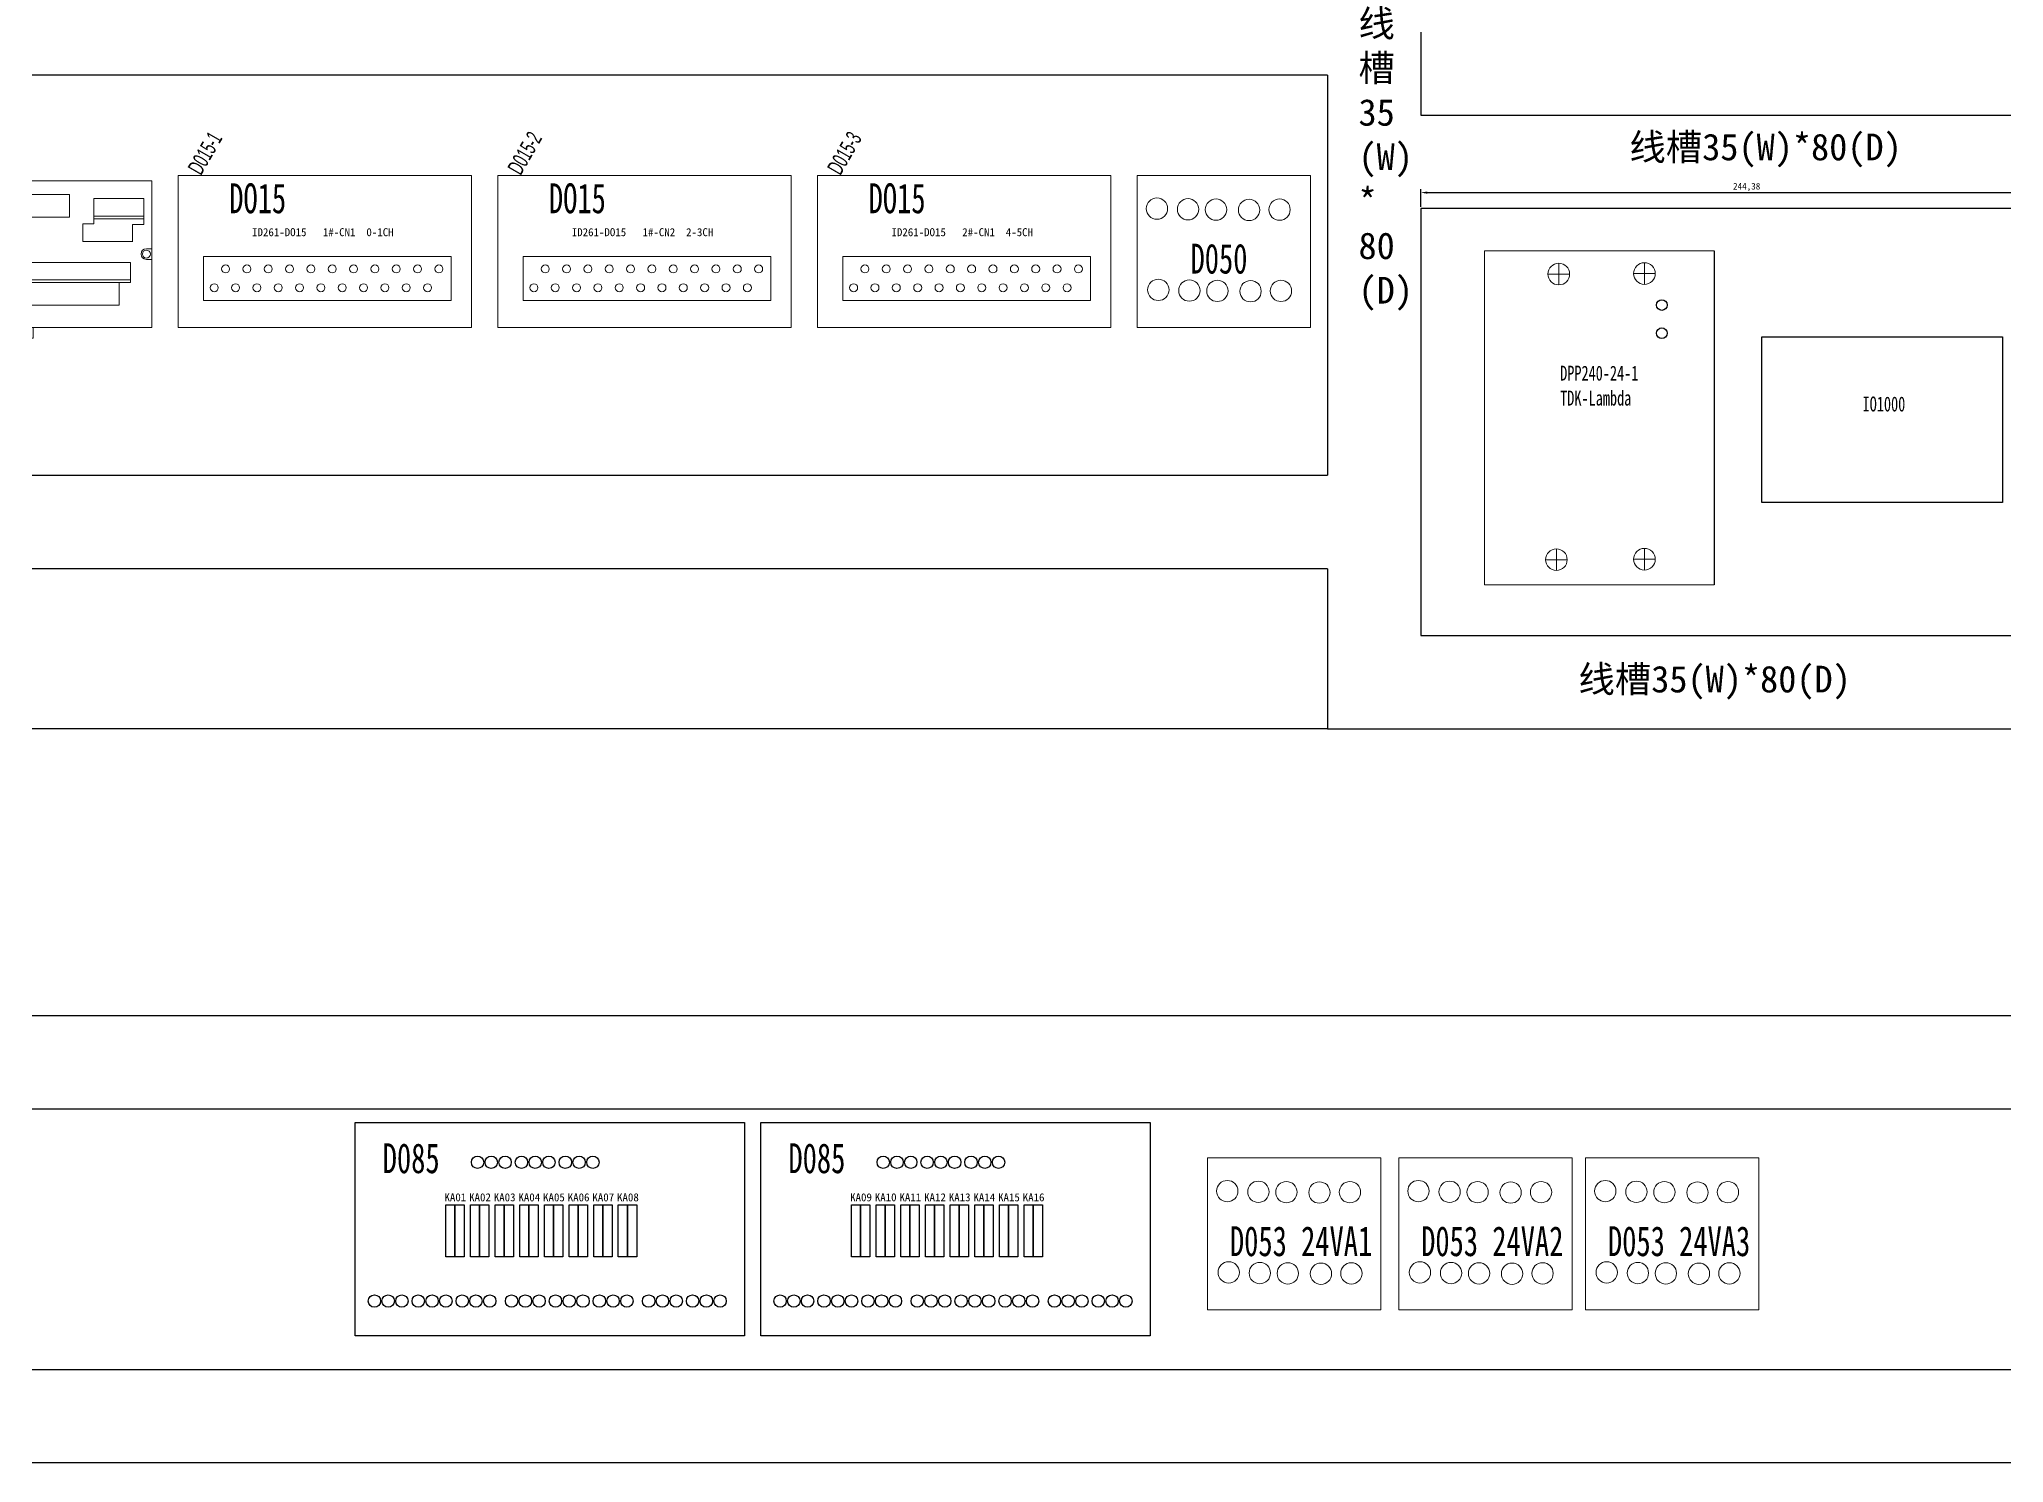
# Model space of a CAD drawing. Header units: millimetres. Extents: x -300 to 4128, y -106 to 2458.
# Drawn here: x 2664 to 3400, y 1021 to 1554 of the extents above; entities that cross this region are included whole.
import ezdxf
from ezdxf.enums import TextEntityAlignment as Align

# ---------------------------------------------------------------- set-up
doc = ezdxf.new("R2010")
doc.units = ezdxf.units.MM
doc.layers.add('细实线层', color=7, linetype='Continuous')
doc.styles.get("Standard").update_dxf_attribs({"font": ''})
doc.styles.add('WD', font='romans.shx', dxfattribs={"width": 0.8, "bigfont": 'gbcbig.shx'})
doc.styles.add('宋', font='', dxfattribs={"width": 0.7})
doc.styles.add('样式 8', font='arial.ttf', dxfattribs={"width": 0.6, "height": 2.5})
doc.styles.get('Standard').set_extended_font_data('SimSun')
doc.styles.get('宋').set_extended_font_data('SimSun')
doc.dimstyles.new('ISO-25', dxfattribs={"dimtxt": 2.5, "dimasz": 2.5, "dimexe": 1.25, "dimexo": 0.625, "dimtad": 1, "dimtxsty": 'Standard', "dimcen": 2.5, "dimadec": 0, "dimazin": 0, "dimtfac": 1, "dimtmove": 0, "dimatfit": 3, "dimfxl": 1, "dimarcsym": 0})

# ---------------------------------------------------------------- blocks, each defined once
blk = doc.blocks.new('DQ40A')
at = {"lineweight": 0}
for p, q in [((87.32, 38.83), (87.32, 48.33)), ((87.32, 48.33), (106, 48.33)), ((106, 38.64), (106, 48.33)), ((83.15, 32.27), (83.15, 38.83)), ((83.15, 38.83), (87.32, 38.83)), ((87.32, 41.76), (106, 41.76)), ((87.32, 40.76), (106, 40.76)), ((101.83, 32.08), (101.83, 38.64)), ((101.83, 38.64), (106, 38.64)), ((2, 29.5), (0, 29.5)), ((83.15, 32.27), (101.83, 32.27)), ((107, 29.5), (109, 29.5)), ((2, 25.5), (0, 25.5)), ((12.43, 14.85), (12.43, 24.35)), ((12.43, 24.35), (101, 24.35)), ((101, 16.78), (101, 24.35)), ((107, 25.5), (109, 25.5)), ((8.26, 8.29), (8.26, 14.85)), ((8.26, 14.85), (12.43, 14.85)), ((12.43, 17.78), (101, 17.78)), ((12.43, 16.78), (101, 16.78)), ((96.83, 8.29), (96.83, 16.78)), ((8.26, 8.29), (96.83, 8.29))]:
    blk.add_line(p, q, dxfattribs=at)
for points in [[(0, 55), (109, 55), (109, 0), (0, 0)], [(6.81, 49.79), (78.21, 49.79), (78.21, 41.29), (6.81, 41.29)], [(44.5, 0), (64.5, 0), (64.5, -4), (44.5, -4)]]:
    blk.add_lwpolyline(points, close=True, dxfattribs=at)
for centre in [(2, 27.5), (107, 27.5)]:
    blk.add_circle(centre, 1.5, dxfattribs=at)
for centre, start, end in [((2, 27.5), 270, 90), ((107, 27.5), 90, 270)]:
    blk.add_arc(centre, 2, start, end, dxfattribs=at)
at = {"lineweight": 0, "style": 'WD', "width": 0.8}
blk.add_attdef('型号', text='', height=3, dxfattribs=at).set_placement((54.32, 59.28), align=Align.MIDDLE)
blk = doc.blocks.new('*D79')
at = {"color": 0, "lineweight": -2}
for p, q in [((3181.74, 1491.64), (3181.74, 1498.25)), ((3184.24, 1497), (3423.63, 1497)), ((3426.13, 1491.64), (3426.13, 1498.25))]:
    blk.add_line(p, q, dxfattribs=at)
at = {"color": 0}
for points in [[(3184.24, 1497.42), (3184.24, 1496.58), (3181.74, 1497)], [(3423.63, 1496.58), (3423.63, 1497.42), (3426.13, 1497)]]:
    blk.add_solid(points, dxfattribs=at)
at = {"layer": 'Defpoints', "color": 0}
for p in [(3426.13, 1497), (3181.74, 1491.02), (3426.13, 1491.02)]:
    blk.add_point(p, dxfattribs=at)
at = {"color": 0, "insert": (3303.93, 1499.08), "char_height": 2.5, "attachment_point": 5}
blk.add_mtext('244,38', dxfattribs=at)
blk = doc.blocks.new('D015')
at = {"lineweight": 0}
for p, q in [((4907.11, 1796), (4797.11, 1796)), ((4907.11, 1739), (4907.11, 1796)), ((4797.11, 1739), (4907.11, 1739))]:
    blk.add_line(p, q, dxfattribs=at)
for centre in [(4814.94, 1760.94), (4822.94, 1760.94), (4830.94, 1760.94), (4838.94, 1760.94), (4846.94, 1760.94), (4854.94, 1760.94), (4862.94, 1760.94), (4870.94, 1760.94), (4878.94, 1760.94), (4886.94, 1760.94), (4894.94, 1760.94), (4810.7, 1753.88), (4818.7, 1753.88), (4826.7, 1753.88), (4834.7, 1753.88), (4842.7, 1753.88), (4850.7, 1753.88), (4858.7, 1753.88), (4866.7, 1753.88), (4874.7, 1753.88), (4882.7, 1753.88), (4890.7, 1753.88)]:
    blk.add_circle(centre, 1.5, dxfattribs=at)
at = {"layer": '细实线层', "lineweight": 0}
for p, q in [((4797.11, 1796), (4797.11, 1739)), ((4806.62, 1749.13), (4806.62, 1765.59)), ((4806.62, 1765.59), (4899.47, 1765.59)), ((4899.47, 1765.59), (4899.47, 1749.13)), ((4899.47, 1749.13), (4806.62, 1749.13))]:
    blk.add_line(p, q, dxfattribs=at)
at = {"lineweight": 0, "insert": (4816.32, 1793.01), "char_height": 11.2, "width": 74.3703, "attachment_point": 1, "style": '宋'}
blk.add_mtext('DO15', dxfattribs=at)

msp = doc.modelspace()

# ---------------------------------------------------------------- linework, layer by layer
for p, q in [((3181.743, 1756.019), (3181.743, 1526.019)), ((3146.743, 1541.019), (2046.126, 1541.019)), ((3146.743, 1541.019), (3146.743, 1391.019)), ((3181.743, 1526.019), (3461.126, 1526.019)), ((3426.126, 1491.019), (3181.743, 1491.019)), ((3181.743, 1491.019), (3181.743, 1331.019)), ((3291.699, 1475.168), (3291.699, 1349.968)), ((2046.126, 1391.019), (3146.743, 1391.019)), ((3146.743, 1356.019), (2046.126, 1356.019)), ((3146.743, 1356.019), (3146.743, 1296.019)), ((3181.743, 1331.019), (3426.126, 1331.019)), ((3146.743, 1296.019), (3461.126, 1296.019)), ((2046.126, 1188.44), (3426.126, 1188.44)), ((3426.126, 1153.44), (2046.126, 1153.44)), ((2046.126, 1055.839), (3426.126, 1055.839)), ((3461.126, 1020.839), (2011.126, 1020.839))]:
    msp.add_line(p, q)
at = {"lineweight": 0}
for p, q in [((3205.699, 1349.968), (3205.699, 1475.168)), ((3205.699, 1475.168), (3291.699, 1475.168)), ((3229.439, 1466.478), (3237.556, 1466.478)), ((3233.497, 1470.537), (3233.497, 1462.42)), ((3261.534, 1466.642), (3269.652, 1466.642)), ((3265.593, 1470.701), (3265.593, 1462.584)), ((3232.589, 1363.454), (3232.589, 1355.337)), ((3265.593, 1363.618), (3265.593, 1355.501)), ((3228.53, 1359.395), (3236.647, 1359.395)), ((3261.534, 1359.559), (3269.652, 1359.559)), ((3291.699, 1349.968), (3205.699, 1349.968))]:
    msp.add_line(p, q, dxfattribs=at)
msp.add_lwpolyline([(3146.743, 1296.019), (2011.126, 1296.019), (2011.126, 1756.019), (3461.126, 1756.019), (3461.126, 1296.019)])
for points in [[(3309.599, 1442.944), (3399.841, 1442.944), (3399.841, 1380.778), (3309.599, 1380.778)], [(2782.257, 1148.348), (2928.257, 1148.348), (2928.257, 1068.348), (2782.257, 1068.348)], [(2934.349, 1148.348), (3080.349, 1148.348), (3080.349, 1068.348), (2934.349, 1068.348)], [(2816.216, 1117.499), (2819.661, 1117.499), (2819.661, 1098.052), (2816.216, 1098.052)], [(2819.661, 1117.499), (2823.107, 1117.499), (2823.107, 1098.052), (2819.661, 1098.052)], [(2825.459, 1117.499), (2828.905, 1117.499), (2828.905, 1098.052), (2825.459, 1098.052)], [(2828.905, 1117.499), (2832.351, 1117.499), (2832.351, 1098.052), (2828.905, 1098.052)], [(2834.703, 1117.499), (2838.148, 1117.499), (2838.148, 1098.052), (2834.703, 1098.052)], [(2838.148, 1117.499), (2841.594, 1117.499), (2841.594, 1098.052), (2838.148, 1098.052)], [(2843.946, 1117.499), (2847.392, 1117.499), (2847.392, 1098.052), (2843.946, 1098.052)], [(2847.392, 1117.499), (2850.838, 1117.499), (2850.838, 1098.052), (2847.392, 1098.052)], [(2853.19, 1117.499), (2856.635, 1117.499), (2856.635, 1098.052), (2853.19, 1098.052)], [(2856.635, 1117.499), (2860.081, 1117.499), (2860.081, 1098.052), (2856.635, 1098.052)], [(2862.433, 1117.499), (2865.879, 1117.499), (2865.879, 1098.052), (2862.433, 1098.052)], [(2865.879, 1117.499), (2869.325, 1117.499), (2869.325, 1098.052), (2865.879, 1098.052)], [(2871.677, 1117.499), (2875.122, 1117.499), (2875.122, 1098.052), (2871.677, 1098.052)], [(2875.122, 1117.499), (2878.568, 1117.499), (2878.568, 1098.052), (2875.122, 1098.052)], [(2880.92, 1117.499), (2884.366, 1117.499), (2884.366, 1098.052), (2880.92, 1098.052)], [(2884.366, 1117.499), (2887.812, 1117.499), (2887.812, 1098.052), (2884.366, 1098.052)], [(2968.307, 1117.499), (2971.753, 1117.499), (2971.753, 1098.052), (2968.307, 1098.052)], [(2971.753, 1117.499), (2975.199, 1117.499), (2975.199, 1098.052), (2971.753, 1098.052)], [(2977.551, 1117.499), (2980.997, 1117.499), (2980.997, 1098.052), (2977.551, 1098.052)], [(2980.997, 1117.499), (2984.442, 1117.499), (2984.442, 1098.052), (2980.997, 1098.052)], [(2986.795, 1117.499), (2990.24, 1117.499), (2990.24, 1098.052), (2986.795, 1098.052)], [(2990.24, 1117.499), (2993.686, 1117.499), (2993.686, 1098.052), (2990.24, 1098.052)], [(2996.038, 1117.499), (2999.484, 1117.499), (2999.484, 1098.052), (2996.038, 1098.052)], [(2999.484, 1117.499), (3002.929, 1117.499), (3002.929, 1098.052), (2999.484, 1098.052)], [(3005.282, 1117.499), (3008.727, 1117.499), (3008.727, 1098.052), (3005.282, 1098.052)], [(3008.727, 1117.499), (3012.173, 1117.499), (3012.173, 1098.052), (3008.727, 1098.052)], [(3014.525, 1117.499), (3017.971, 1117.499), (3017.971, 1098.052), (3014.525, 1098.052)], [(3017.971, 1117.499), (3021.416, 1117.499), (3021.416, 1098.052), (3017.971, 1098.052)], [(3023.769, 1117.499), (3027.214, 1117.499), (3027.214, 1098.052), (3023.769, 1098.052)], [(3027.214, 1117.499), (3030.66, 1117.499), (3030.66, 1098.052), (3027.214, 1098.052)], [(3033.012, 1117.499), (3036.458, 1117.499), (3036.458, 1098.052), (3033.012, 1098.052)], [(3036.458, 1117.499), (3039.903, 1117.499), (3039.903, 1098.052), (3036.458, 1098.052)]]:
    msp.add_lwpolyline(points, close=True)
for centre in [(3233.497, 1466.478), (3265.593, 1466.642), (3232.589, 1359.395), (3265.593, 1359.559)]:
    msp.add_circle(centre, 4.059, dxfattribs=at)
at = {"color": 0, "linetype": 'Continuous'}
for centre in [(3272.113, 1454.852), (3272.113, 1444.284)]:
    msp.add_circle(centre, 2.01, dxfattribs=at)
for centre in [(2828.132, 1133.466), (2833.293, 1133.466), (2838.454, 1133.466), (2844.59, 1133.466), (2849.751, 1133.466), (2854.912, 1133.466), (2861.047, 1133.466), (2866.208, 1133.466), (2871.369, 1133.466), (2980.224, 1133.466), (2985.385, 1133.466), (2990.546, 1133.466), (2996.681, 1133.466), (3001.843, 1133.466), (3007.004, 1133.466), (3013.139, 1133.466), (3018.3, 1133.466), (3023.461, 1133.466), (2789.469, 1081.451), (2794.63, 1081.451), (2799.791, 1081.451), (2805.926, 1081.451), (2811.087, 1081.451), (2816.248, 1081.451), (2822.384, 1081.451), (2827.545, 1081.451), (2832.706, 1081.451), (2840.887, 1081.451), (2846.048, 1081.451), (2851.209, 1081.451), (2857.344, 1081.451), (2862.505, 1081.451), (2867.666, 1081.451), (2873.802, 1081.451), (2878.963, 1081.451), (2884.124, 1081.451), (2892.305, 1081.451), (2897.466, 1081.451), (2902.627, 1081.451), (2908.762, 1081.451), (2913.923, 1081.451), (2919.084, 1081.451), (2941.56, 1081.451), (2946.721, 1081.451), (2951.883, 1081.451), (2958.018, 1081.451), (2963.179, 1081.451), (2968.34, 1081.451), (2974.475, 1081.451), (2979.636, 1081.451), (2984.798, 1081.451), (2992.979, 1081.451), (2998.14, 1081.451), (3003.301, 1081.451), (3009.436, 1081.451), (3014.597, 1081.451), (3019.758, 1081.451), (3025.893, 1081.451), (3031.055, 1081.451), (3036.216, 1081.451), (3044.397, 1081.451), (3049.558, 1081.451), (3054.719, 1081.451), (3060.854, 1081.451), (3066.015, 1081.451), (3071.176, 1081.451)]:
    msp.add_circle(centre, 2.319)
at = {"layer": '细实线层', "lineweight": 0}
for p, q in [((3075.408, 1503.47), (3140.408, 1503.47)), ((3075.408, 1503.47), (3075.408, 1446.47)), ((3140.408, 1503.47), (3140.408, 1446.47)), ((3075.408, 1446.47), (3075.408, 1474.97)), ((3075.408, 1446.47), (3140.408, 1446.47)), ((3101.795, 1135.106), (3101.795, 1078.106)), ((3101.795, 1135.106), (3166.795, 1135.106)), ((3166.795, 1135.106), (3166.795, 1078.106)), ((3173.47, 1135.106), (3173.47, 1078.106)), ((3173.47, 1135.106), (3238.47, 1135.106)), ((3238.47, 1135.106), (3238.47, 1078.106)), ((3243.513, 1135.106), (3243.513, 1078.106)), ((3243.513, 1135.106), (3308.513, 1135.106)), ((3308.513, 1135.106), (3308.513, 1078.106)), ((3101.795, 1078.106), (3101.795, 1106.606)), ((3173.47, 1078.106), (3173.47, 1106.606)), ((3238.47, 1078.106), (3238.47, 1106.606)), ((3101.795, 1078.106), (3166.795, 1078.106)), ((3173.47, 1078.106), (3238.47, 1078.106)), ((3243.513, 1078.106), (3308.513, 1078.106))]:
    msp.add_line(p, q, dxfattribs=at)
for centre in [(3082.827, 1491.013), (3094.49, 1490.759), (3104.984, 1490.632), (3117.388, 1490.505), (3128.796, 1490.632), (3083.365, 1460.555), (3095.027, 1460.3), (3105.521, 1460.173), (3117.925, 1460.046), (3129.333, 1460.173), (3109.215, 1122.65), (3120.877, 1122.395), (3131.371, 1122.268), (3143.775, 1122.141), (3155.183, 1122.268), (3180.89, 1122.65), (3192.552, 1122.395), (3203.046, 1122.268), (3215.45, 1122.141), (3226.858, 1122.268), (3250.932, 1122.65), (3262.595, 1122.395), (3273.089, 1122.268), (3285.493, 1122.141), (3296.901, 1122.268), (3109.752, 1092.191), (3121.415, 1091.936), (3131.909, 1091.809), (3144.313, 1091.682), (3155.721, 1091.809), (3181.427, 1092.191), (3193.09, 1091.936), (3203.584, 1091.809), (3215.988, 1091.682), (3227.396, 1091.809), (3251.47, 1092.191), (3263.132, 1091.936), (3273.626, 1091.809), (3286.03, 1091.682), (3297.438, 1091.809)]:
    msp.add_circle(centre, 4, dxfattribs=at)

# ---------------------------------------------------------------- block references
at = {"lineweight": 0}
msp.add_blockref('DQ40A', (2596.992, 1446.47), dxfattribs=at).add_auto_attribs({'型号': 'D025A'})
for p in [(-2081.267, -292.534), (-1961.413, -292.534), (-1841.559, -292.534)]:
    msp.add_blockref('D015', p)

# ---------------------------------------------------------------- texts
at = {"lineweight": 0, "style": '样式 8', "width": 0.6}
for s, p in [('D015-1', (2724.445, 1503.194)), ('D015-2', (2844.299, 1503.194)), ('D015-3', (2964.153, 1503.194))]:
    msp.add_text(s, height=6, rotation=60, dxfattribs=at).set_placement(p)
at = {"lineweight": 0, "char_height": 10, "attachment_point": 1}
for s, insert, width in [('线槽35\\P(W)\\P*\\P80\\P(D)', (3158.403, 1565.433), 13.79767), ('线槽35(W)*80(D)', (3259.965, 1519.121), 120.02374), ('线槽35(W)*80(D)', (3240.859, 1319.625), 120.02374)]:
    msp.add_mtext(s, dxfattribs=dict(at, insert=insert, width=width))
at = {"color": 0, "lineweight": -2, "char_height": 3, "attachment_point": 1}
for s, insert, width in [('ID261-DO15   1#-CN1  0-1CH               ', (2743.611, 1483.67), 61.03402), ('{\\fSimSun|b0|i0|c134|p2;ID261-DO15   1#-CN2  2-3CH }              ', (2863.465, 1483.67), 61.03402), ('ID261-DO15   2#-CN1  4-5CH               ', (2983.319, 1483.67), 61.03402), ('KA01              ', (2815.731, 1121.845), 6.50225), ('KA02              ', (2824.975, 1121.845), 6.50225), ('KA03              ', (2834.218, 1121.845), 6.50225), ('KA04              ', (2843.462, 1121.845), 6.50225), ('KA05              ', (2852.705, 1121.845), 6.50225), ('KA06              ', (2861.949, 1121.845), 6.50225), ('KA07              ', (2871.192, 1121.845), 6.50225), ('KA08              ', (2880.436, 1121.845), 6.50225), ('KA09              ', (2967.823, 1121.845), 6.50225), ('KA10              ', (2977.066, 1121.845), 6.50225), ('KA11              ', (2986.31, 1121.845), 6.50225), ('KA12              ', (2995.553, 1121.845), 6.50225), ('KA13              ', (3004.797, 1121.845), 6.50225), ('KA14              ', (3014.04, 1121.845), 6.50225), ('KA15              ', (3023.284, 1121.845), 6.50225), ('KA16              ', (3032.527, 1121.845), 6.50225)]:
    msp.add_mtext(s, dxfattribs=dict(at, insert=insert, width=width))
at = {"lineweight": 0, "attachment_point": 1, "style": '宋'}
for s, insert, char_height, width in [('D050', (3095.439, 1477.854), 11.2, 74.37029), ('DPP240-24-1\\PTDK-Lambda ', (3234.006, 1432.126), 5.6, 37.18515), ('IO1000', (3347.387, 1420.556), 5.6, 20.59108), ('D085', (2792.594, 1140.592), 11.2, 74.37029), ('D085', (2944.686, 1140.592), 11.2, 74.37029), ('D053 24VA1', (3110.214, 1109.491), 11.2, 74.37029), ('D053 24VA2', (3181.889, 1109.491), 11.2, 74.37029), ('D053 24VA3', (3251.931, 1109.491), 11.2, 74.37029)]:
    msp.add_mtext(s, dxfattribs=dict(at, insert=insert, char_height=char_height, width=width))

# ---------------------------------------------------------------- dimensions: what is measured, and where the dimension line sits
dim = msp.add_linear_dim(base=(3426.126, 1497.001), p1=(3181.743, 1491.019), p2=(3426.126, 1491.019), dimstyle='ISO-25')
dim.commit()
dim.dimension.update_dxf_attribs({"geometry": '*D79', "text_midpoint": (3303.935, 1499.084)})

doc.saveas('drawing.dxf')
